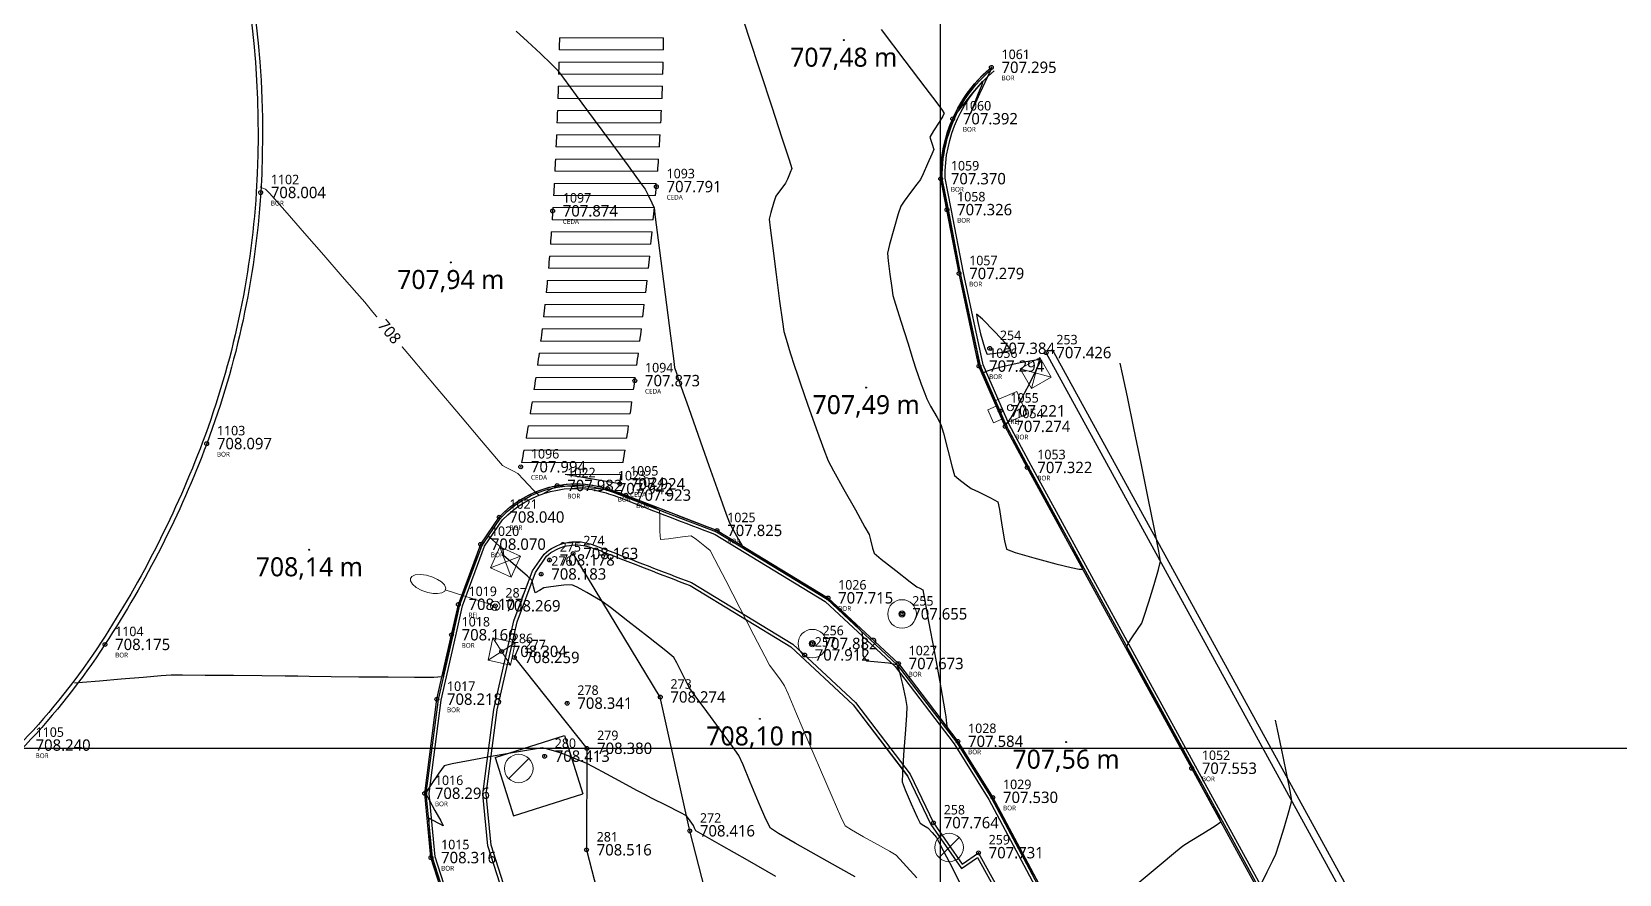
# Model space of a CAD drawing. Header units: metres. Extents: x 429510 to 429857, y 4467140 to 4467333.
# Drawn here: x 429541.3 to 429591.4, y 4467266 to 4467292.6 of the extents above; entities that cross this region are included whole.
import ezdxf

# ---------------------------------------------------------------- set-up
doc = ezdxf.new("R2010")
doc.units = ezdxf.units.M
doc.header["$LTSCALE"] = 4
doc.header["$PDMODE"] = 32
doc.header["$PDSIZE"] = 0.12
for name, color, linetype, lineweight in [('38PASO-CEBRA', 254, 'Continuous', 0), ('TB-39REGISTRO-AGUA-P', 131, 'Continuous', 0), ('TB-44BACULO-SENCILLO-P', 254, 'Continuous', 0), ('TB-47REGISTRO-ELECTRICO-P', 213, 'Continuous', 0), ('TB-49REGISTRO-ALCAN-SUM-P', 5, 'Continuous', 0), ('TB-60REGISTRO-RSU', 5, 'Continuous', 0), ('TRIAL-ACERA', 125, 'Continuous', 9)]:
    doc.layers.add(name, color=color, linetype=linetype, lineweight=lineweight)
for name, color, linetype in [('C-ETIQ', 7, 'Continuous'), ('C-MARC', 7, 'Continuous'), ('C-PUNTOS', 7, 'Continuous'), ('C-SUPE-ETIQ_Curvas', 42, 'Continuous'), ('C-SUPE-ETIQ_Puntos', 92, 'Continuous'), ('C-TOPO-FEAT', 94, 'Continuous'), ('Cuadricula Coordenadas', 5, 'Continuous')]:
    doc.layers.add(name, color=color, linetype=linetype)
for name, color, linetype, lineweight, true_color in [('C-SUPE_CurvasMaestras', 7, 'Continuous', 18, 0x574100), ('TRIAL-BORDILLO', 7, 'Continuous', 9, 0xc70063), ('TRIAL-MURO BLOQUE LADRILLO', 7, 'Continuous', 13, 0xff3d3d), ('TRIAL-PINTURA HORIZONTAL', 7, 'Continuous', 9, 0xe0e0e0)]:
    doc.layers.add(name, color=color, linetype=linetype, lineweight=lineweight, true_color=true_color)
doc.layers.add('C-SUPE_CurvasNivel', color=7, linetype='Continuous', true_color=0xb38600)
doc.styles.get("Standard").update_dxf_attribs({"font": 'segoeuil.ttf'})
doc.styles.add('Trial_standard', font='segoeuisl.ttf')

# ---------------------------------------------------------------- blocks, each defined once
blk = doc.blocks.new('AGU10')
at = {"flags": 128}
blk.add_lwpolyline([(-0.525, -0.525), (0.525, 0.525)], dxfattribs=at)
blk.add_circle((0, 0), 0.75)
blk = doc.blocks.new('*U42')
for p, q in [((-0.819, 0.223), (0.819, -0.223)), ((0.223, 0.819), (-0.223, -0.819))]:
    blk.add_line(p, q)
at = {"flags": 128}
blk.add_lwpolyline([(-0.819, 0.223), (0.223, 0.819), (0.819, -0.223), (-0.223, -0.819), (-0.819, 0.223)], dxfattribs=at)
blk = doc.blocks.new('SAN10')
for radius in [0.75, 0.162]:
    blk.add_circle((0, 0), radius)
blk = doc.blocks.new('SAN30')
at = {"flags": 128}
blk.add_lwpolyline([(-0.65, 0.65), (0.65, 0.65), (0.65, -0.65), (-0.65, -0.65)], close=True, dxfattribs=at)
blk.add_lwpolyline([(-0.375, -0.65), (-0.375, -1.125), (0.375, -1.125), (0.375, -0.65)], dxfattribs=at)
blk.add_circle((0, 0), 0.162)
blk = doc.blocks.new('*U43')
for p, q in [((-0.793, -0.301), (0.793, 0.301)), ((0.301, -0.793), (-0.301, 0.793))]:
    blk.add_line(p, q)
at = {"flags": 128}
blk.add_lwpolyline([(0.301, -0.793), (-0.793, -0.301), (-0.301, 0.793), (0.793, 0.301), (0.301, -0.793)], dxfattribs=at)
blk = doc.blocks.new('*U44')
at = {"flags": 128}
for points in [[(-4.455, 1.448), (-4.453, 1.317), (-4.357, 1.151), (-4.152, 0.974), (-3.867, 0.816), (-3.553, 0.708), (-3.269, 0.654), (-3.03, 0.646), (-2.807, 0.686), (-2.652, 0.782), (-2.604, 0.931), (-2.673, 1.1), (-2.831, 1.263), (-3.029, 1.396), (-3.29, 1.519), (-3.608, 1.615), (-3.932, 1.655), (-4.202, 1.631), (-4.377, 1.553), (-4.455, 1.448)], [(-0.238, 0.077), (-2.63, 0.851)]]:
    blk.add_lwpolyline(points, dxfattribs=at)
blk.add_circle((0, 0), 0.25)
blk = doc.blocks.new('*U45')
for p, q in [((-0.714, -0.459), (0.714, 0.459)), ((0.459, -0.714), (-0.459, 0.714))]:
    blk.add_line(p, q)
at = {"flags": 128}
blk.add_lwpolyline([(0.459, -0.714), (-0.714, -0.459), (-0.459, 0.714), (0.714, 0.459), (0.459, -0.714)], dxfattribs=at)
blk = doc.blocks.new('*U49')
at = {"color": 0, "linetype": 'ByBlock', "lineweight": -2, "transparency": 16777216}
blk.add_point((0, 0), dxfattribs=at)

msp = doc.modelspace()

# ---------------------------------------------------------------- linework, layer by layer
at = {"layer": '38PASO-CEBRA', "color": 254, "linetype": 'Continuous', "lineweight": 0}
for p, q in [((429557.969, 4467292.039), (429561.258, 4467292.039)), ((429557.977, 4467292.422), (429561.263, 4467292.422)), ((429557.96, 4467291.656), (429561.25, 4467291.656)), ((429557.95, 4467291.273), (429561.24, 4467291.273)), ((429557.927, 4467290.507), (429561.213, 4467290.507)), ((429557.939, 4467290.89), (429561.228, 4467290.89)), ((429557.914, 4467290.124), (429561.196, 4467290.124)), ((429557.9, 4467289.742), (429561.177, 4467289.742)), ((429557.885, 4467289.359), (429561.155, 4467289.359)), ((429557.885, 4467289.359), (429561.032, 4467289.359)), ((429557.851, 4467288.593), (429561.105, 4467288.593)), ((429557.851, 4467288.593), (429561.032, 4467288.593)), ((429557.868, 4467288.976), (429561.131, 4467288.976)), ((429557.868, 4467288.976), (429561.032, 4467288.976)), ((429557.832, 4467288.21), (429561.076, 4467288.21)), ((429557.832, 4467288.21), (429561.032, 4467288.21)), ((429557.813, 4467287.827), (429561.032, 4467287.827)), ((429557.77, 4467287.062), (429560.976, 4467287.062)), ((429557.792, 4467287.444), (429561.011, 4467287.444)), ((429557.747, 4467286.679), (429560.939, 4467286.679)), ((429557.721, 4467286.296), (429560.902, 4467286.296)), ((429557.663, 4467285.53), (429560.824, 4467285.53)), ((429557.694, 4467285.913), (429560.863, 4467285.913)), ((429557.631, 4467285.147), (429560.783, 4467285.147)), ((429557.596, 4467284.764), (429560.741, 4467284.764)), ((429557.519, 4467283.999), (429560.655, 4467283.999)), ((429557.558, 4467284.382), (429560.698, 4467284.382)), ((429557.477, 4467283.616), (429560.61, 4467283.616)), ((429557.432, 4467283.233), (429560.564, 4467283.233)), ((429557.385, 4467282.85), (429560.517, 4467282.85)), ((429557.285, 4467282.084), (429560.42, 4467282.084)), ((429557.336, 4467282.467), (429560.469, 4467282.467)), ((429557.231, 4467281.702), (429560.37, 4467281.702)), ((429557.174, 4467281.319), (429559.881, 4467281.319)), ((429557.204, 4467281.319), (429560.319, 4467281.319)), ((429557.054, 4467280.553), (429559.881, 4467280.553)), ((429557.115, 4467280.936), (429559.881, 4467280.936)), ((429557.204, 4467280.936), (429560.266, 4467280.936)), ((429557.204, 4467280.553), (429560.213, 4467280.553)), ((429556.99, 4467280.17), (429560.159, 4467280.17)), ((429556.924, 4467279.787), (429560.103, 4467279.787)), ((429556.785, 4467279.021), (429559.989, 4467279.021)), ((429556.856, 4467279.404), (429560.047, 4467279.404)), ((429558.161, 4467278.639), (429559.93, 4467278.639))]:
    msp.add_line(p, q, dxfattribs=at)
at = {"layer": 'C-MARC', "color": 7, "linetype": 'Continuous', "lineweight": -3}
for centre in [(429566.943, 4467292.349, 707.485), (429554.551, 4467285.333, 707.943), (429567.65, 4467281.383, 707.494), (429550.091, 4467276.265, 708.136), (429564.299, 4467270.927, 708.101), (429573.954, 4467270.193, 707.559)]:
    msp.add_circle(centre, 0.015, dxfattribs=at)
at = {"layer": 'C-SUPE_CurvasMaestras', "color": 48, "linetype": 'Continuous', "lineweight": 18, "true_color": 0x574100, "elevation": 708, "flags": 128}
msp.add_lwpolyline([(429548.537, 4467287.718), (429548.543, 4467287.716), (429548.575, 4467287.701), (429548.648, 4467287.668), (429548.711, 4467287.639), (429548.776, 4467287.579), (429548.84, 4467287.518), (429548.994, 4467287.342), (429549.391, 4467286.887), (429549.939, 4467286.257), (429550.549, 4467285.557), (429551.129, 4467284.89), (429551.589, 4467284.361), (429551.837, 4467284.074), (429552.098, 4467283.766), (429552.622, 4467283.144), (429553.318, 4467282.317), (429554.094, 4467281.394), (429554.86, 4467280.485), (429555.524, 4467279.698), (429555.995, 4467279.141), (429556.181, 4467278.924), (429556.316, 4467278.852), (429556.534, 4467278.745), (429556.669, 4467278.674), (429556.85, 4467278.483), (429557.153, 4467278.157), (429557.338, 4467277.98), (429557.493, 4467278.053), (429557.745, 4467278.198), (429557.906, 4467278.283), (429558.093, 4467278.276), (429558.453, 4467278.25), (429558.811, 4467278.22), (429558.987, 4467278.205), (429559.196, 4467278.181), (429559.382, 4467278.159), (429559.436, 4467278.164), (429559.491, 4467278.169), (429559.621, 4467278.122), (429559.765, 4467278.069), (429559.913, 4467278.015), (429560.064, 4467277.959), (429560.265, 4467277.879), (429560.618, 4467277.738), (429560.822, 4467277.656), (429560.984, 4467277.592), (429561.136, 4467277.52), (429561.139, 4467277.276), (429561.139, 4467276.838), (429561.161, 4467276.584), (429561.418, 4467276.603), (429561.86, 4467276.673), (429562.128, 4467276.705), (429562.301, 4467276.587), (429562.566, 4467276.376), (429562.727, 4467276.236), (429562.878, 4467275.954), (429563.223, 4467275.289), (429563.666, 4467274.431), (429564.109, 4467273.572), (429564.454, 4467272.904), (429564.603, 4467272.618), (429564.734, 4467272.438), (429564.947, 4467272.153), (429565.077, 4467271.972), (429565.189, 4467271.714), (429565.454, 4467271.089), (429565.813, 4467270.244), (429566.206, 4467269.322), (429566.574, 4467268.469), (429566.856, 4467267.831), (429566.993, 4467267.553), (429567.188, 4467267.421), (429567.566, 4467267.205), (429568.008, 4467266.961), (429568.391, 4467266.747), (429568.596, 4467266.622), (429568.819, 4467266.385), (429569.245, 4467265.904)], dxfattribs=at)
at = {"layer": 'C-SUPE_CurvasNivel', "color": 42, "linetype": 'Continuous', "lineweight": -3, "true_color": 0xb38600, "flags": 128}
for points, elevation in [([(429563.62, 4467293.446), (429563.941, 4467292.474), (429564.308, 4467291.36), (429564.676, 4467290.244), (429564.996, 4467289.267), (429565.223, 4467288.571), (429565.308, 4467288.297), (429565.259, 4467288.168), (429565.166, 4467287.963), (429565.103, 4467287.836), (429565.019, 4467287.721), (429564.882, 4467287.54), (429564.799, 4467287.424), (429564.739, 4467287.233), (429564.646, 4467286.908), (429564.596, 4467286.7), (429564.626, 4467286.423), (429564.707, 4467285.778), (429564.813, 4467284.947), (429564.923, 4467284.111), (429565.011, 4467283.453), (429565.054, 4467283.152), (429565.125, 4467282.909), (429565.259, 4467282.482), (429565.394, 4467282.056), (429565.473, 4467281.814), (429565.58, 4467281.504), (429565.805, 4467280.859), (429566.074, 4467280.094), (429566.314, 4467279.425), (429566.449, 4467279.068), (429566.619, 4467278.749), (429566.942, 4467278.17), (429567.31, 4467277.519), (429567.614, 4467276.981), (429567.748, 4467276.74), (429567.791, 4467276.575), (429567.855, 4467276.313), (429567.904, 4467276.153), (429568.125, 4467275.97), (429568.585, 4467275.608), (429569.041, 4467275.254), (429569.252, 4467275.091), (429569.345, 4467275.046), (429569.434, 4467275), (429569.489, 4467274.713), (429569.62, 4467274), (429569.791, 4467273.073), (429569.961, 4467272.144), (429570.093, 4467271.422), (429570.147, 4467271.121), (429570.162, 4467270.991), (429570.186, 4467270.784), (429570.207, 4467270.656), (429570.294, 4467270.533), (429570.444, 4467270.337), (429570.539, 4467270.212), (429570.654, 4467270.025), (429570.883, 4467269.649), (429571.114, 4467269.27), (429571.233, 4467269.074), (429571.342, 4467268.896), (429571.515, 4467268.613), (429571.623, 4467268.434), (429571.733, 4467268.229), (429571.969, 4467267.789), (429572.249, 4467267.265), (429572.491, 4467266.813), (429572.612, 4467266.586), (429572.73, 4467266.367), (429572.936, 4467265.982)], 707.6), ([(429556.618, 4467292.63), (429556.973, 4467292.304), (429557.377, 4467291.923), (429557.726, 4467291.587), (429557.913, 4467291.399), (429558.103, 4467291.151), (429558.51, 4467290.603), (429559.044, 4467289.878), (429559.617, 4467289.097), (429560.141, 4467288.383), (429560.525, 4467287.857), (429560.681, 4467287.64), (429560.763, 4467287.477), (429560.888, 4467287.217), (429560.961, 4467287.051), (429561.002, 4467286.756), (429561.096, 4467286.034), (429561.222, 4467285.055), (429561.358, 4467283.992), (429561.483, 4467283.017), (429561.575, 4467282.3), (429561.612, 4467282.014), (429561.667, 4467281.834), (429561.724, 4467281.656), (429561.815, 4467281.398), (429562.043, 4467280.754), (429562.354, 4467279.877), (429562.693, 4467278.921), (429563.006, 4467278.039), (429563.239, 4467277.386), (429563.338, 4467277.115), (429563.446, 4467276.908), (429563.623, 4467276.584), (429563.744, 4467276.387), (429563.956, 4467276.249), (429564.448, 4467275.942), (429565.081, 4467275.552), (429565.715, 4467275.161), (429566.211, 4467274.855), (429566.429, 4467274.718), (429566.622, 4467274.54), (429566.921, 4467274.256), (429567.097, 4467274.088), (429567.219, 4467273.974), (429567.409, 4467273.792), (429567.519, 4467273.673), (429567.535, 4467273.461), (429567.545, 4467273.111), (429567.55, 4467272.922), (429567.603, 4467272.84), (429567.659, 4467272.762), (429567.901, 4467272.739), (429568.352, 4467272.694), (429568.623, 4467272.643), (429568.693, 4467272.432), (429568.795, 4467272.005), (429568.89, 4467271.564), (429568.935, 4467271.312), (429568.922, 4467271.03), (429568.881, 4467270.458), (429568.833, 4467269.789), (429568.795, 4467269.216), (429568.787, 4467268.934), (429568.882, 4467268.682), (429569.072, 4467268.243), (429569.261, 4467267.825), (429569.352, 4467267.632), (429569.473, 4467267.56), (429569.596, 4467267.49), (429569.73, 4467267.34), (429569.868, 4467267.177), (429569.986, 4467266.951), (429570.276, 4467266.389), (429570.67, 4467265.626)], 707.8), ([(429568.119, 4467292.687), (429568.871, 4467291.699), (429569.506, 4467290.861), (429569.877, 4467290.368), (429570.048, 4467290.135), (429570.103, 4467290.057), (429570.11, 4467290.044), (429570.105, 4467290.023), (429570.064, 4467289.943), (429569.952, 4467289.759), (429569.774, 4467289.484), (429569.654, 4467289.287), (429569.717, 4467289.093), (429569.781, 4467288.898), (429569.722, 4467288.748), (429569.588, 4467288.443), (429569.447, 4467288.13), (429569.362, 4467287.954), (429569.251, 4467287.801), (429569.049, 4467287.534), (429568.848, 4467287.266), (429568.74, 4467287.111), (429568.659, 4467286.861), (429568.52, 4467286.383), (429568.387, 4467285.898), (429568.324, 4467285.628), (429568.344, 4467285.386), (429568.397, 4467284.959), (429568.458, 4467284.533), (429568.497, 4467284.291), (429568.579, 4467284.013), (429568.755, 4467283.449), (429568.961, 4467282.792), (429569.137, 4467282.236), (429569.221, 4467281.973), (429569.281, 4467281.799), (429569.388, 4467281.493), (429569.496, 4467281.19), (429569.559, 4467281.022), (429569.684, 4467280.796), (429569.887, 4467280.441), (429570.009, 4467280.215), (429570.085, 4467279.939), (429570.223, 4467279.401), (429570.362, 4467278.868), (429570.437, 4467278.608), (429570.575, 4467278.488), (429570.808, 4467278.307), (429570.958, 4467278.197), (429571.189, 4467278.087), (429571.575, 4467277.905), (429571.803, 4467277.776), (429571.854, 4467277.529), (429571.928, 4467277.039), (429572.008, 4467276.545), (429572.077, 4467276.285), (429572.351, 4467276.18), (429572.938, 4467276.004), (429573.63, 4467275.818), (429574.115, 4467275.701), (429574.37, 4467275.653), (429574.462, 4467275.646), (429574.479, 4467275.652), (429574.479, 4467275.67), (429574.447, 4467275.759), (429574.328, 4467276.007), (429574.07, 4467276.499), (429573.658, 4467277.254), (429573.236, 4467278.01), (429572.902, 4467278.604), (429572.752, 4467278.871), (429572.641, 4467279.083), (429572.447, 4467279.455), (429572.262, 4467279.812), (429572.177, 4467279.975), (429572.125, 4467280.074), (429572.074, 4467280.174), (429571.971, 4467280.407), (429571.751, 4467280.91), (429571.529, 4467281.418), (429571.421, 4467281.665), (429571.371, 4467281.777), (429571.292, 4467281.955), (429571.244, 4467282.069), (429571.206, 4467282.239), (429571.146, 4467282.527), (429571.107, 4467282.71), (429571.053, 4467282.965), (429570.933, 4467283.526), (429570.792, 4467284.187), (429570.674, 4467284.743), (429570.621, 4467284.989), (429570.581, 4467285.194), (429570.54, 4467285.4), (429570.489, 4467285.66), (429570.382, 4467286.2), (429570.275, 4467286.74), (429570.224, 4467287), (429570.182, 4467287.195), (429570.139, 4467287.39), (429570.103, 4467287.556), (429570.043, 4467287.829), (429570.012, 4467287.973), (429570.027, 4467288.03), (429570.027, 4467288.092), (429570.027, 4467288.156), (429570.043, 4467288.36), (429570.074, 4467288.735), (429570.091, 4467288.938), (429570.118, 4467289.024), (429570.179, 4467289.227), (429570.298, 4467289.616), (429570.382, 4467289.864), (429570.503, 4467290.029), (429570.735, 4467290.327), (429570.966, 4467290.618), (429571.079, 4467290.759), (429571.211, 4467290.915), (429571.33, 4467291.049), (429571.305, 4467290.97), (429571.275, 4467290.886), (429571.185, 4467290.663), (429571.023, 4467290.257), (429570.94, 4467290.037), (429571.013, 4467290.185), (429571.146, 4467290.472), (429571.231, 4467290.659), (429571.327, 4467290.862), (429571.479, 4467291.183), (429571.559, 4467291.353), (429571.591, 4467291.406), (429571.623, 4467291.458)], 707.4), ([(429576.197, 4467265.716), (429576.889, 4467266.296), (429577.407, 4467266.73), (429577.636, 4467266.918), (429577.865, 4467267.062), (429578.271, 4467267.31), (429578.66, 4467267.551), (429578.838, 4467267.676), (429578.769, 4467267.832), (429578.625, 4467268.088), (429578.531, 4467268.25), (429578.433, 4467268.433), (429578.241, 4467268.793), (429578.043, 4467269.162), (429577.931, 4467269.372), (429577.8, 4467269.612), (429577.499, 4467270.165), (429577.097, 4467270.903), (429576.664, 4467271.703), (429576.269, 4467272.437), (429576.027, 4467272.894), (429575.912, 4467273.118), (429575.875, 4467273.196), (429575.871, 4467273.21), (429575.877, 4467273.23), (429575.918, 4467273.306), (429576.03, 4467273.479), (429576.209, 4467273.741), (429576.346, 4467273.949), (429576.418, 4467274.163), (429576.563, 4467274.618), (429576.73, 4467275.162), (429576.868, 4467275.642), (429576.929, 4467275.906), (429576.879, 4467276.214), (429576.743, 4467276.917), (429576.547, 4467277.887), (429576.321, 4467278.992), (429576.092, 4467280.101), (429575.888, 4467281.085), (429575.736, 4467281.812), (429575.665, 4467282.153)], 707.6), ([(429567.306, 4467265.937), (429566.757, 4467266.25), (429566.081, 4467266.627), (429565.414, 4467267.001), (429564.887, 4467267.305), (429564.635, 4467267.474), (429564.488, 4467267.755), (429564.256, 4467268.295), (429563.997, 4467268.924), (429563.772, 4467269.471), (429563.64, 4467269.768), (429563.441, 4467270.054), (429563.061, 4467270.572), (429562.625, 4467271.16), (429562.259, 4467271.652), (429562.088, 4467271.885), (429561.996, 4467272.062), (429561.839, 4467272.377), (429561.679, 4467272.69), (429561.582, 4467272.862), (429561.331, 4467273.069), (429560.784, 4467273.502), (429560.137, 4467274.008), (429559.585, 4467274.436), (429559.325, 4467274.633), (429559.152, 4467274.736), (429558.845, 4467274.912), (429558.539, 4467275.08), (429558.37, 4467275.161), (429558.114, 4467275.142), (429557.712, 4467275.09), (429557.488, 4467275.056), (429557.346, 4467274.976), (429557.211, 4467274.906), (429557.164, 4467275.093), (429557.114, 4467275.297), (429556.969, 4467275.429), (429556.667, 4467275.693), (429556.366, 4467275.952), (429556.229, 4467276.073), (429556.217, 4467276.169), (429556.205, 4467276.264), (429556.083, 4467276.38), (429555.86, 4467276.587), (429555.732, 4467276.696), (429555.647, 4467276.58), (429555.571, 4467276.465), (429555.537, 4467276.415), (429555.503, 4467276.326), (429555.467, 4467276.231), (429555.367, 4467275.968), (429555.149, 4467275.394), (429554.929, 4467274.814), (429554.823, 4467274.529), (429554.782, 4467274.371), (429554.721, 4467274.124), (429554.685, 4467273.975), (429554.634, 4467273.774), (429554.585, 4467273.575), (429554.542, 4467273.396), (429554.5, 4467273.216), (429554.449, 4467272.961), (429554.353, 4467272.511), (429554.271, 4467272.248), (429554.021, 4467272.236), (429553.409, 4467272.233), (429552.573, 4467272.237), (429551.65, 4467272.246), (429550.777, 4467272.255), (429550.091, 4467272.264), (429549.731, 4467272.268), (429549.33, 4467272.272), (429548.596, 4467272.28), (429547.699, 4467272.29), (429546.809, 4467272.298), (429546.096, 4467272.303), (429545.73, 4467272.302), (429545.42, 4467272.281), (429544.85, 4467272.235), (429544.155, 4467272.177), (429543.472, 4467272.119), (429542.936, 4467272.072), (429542.682, 4467272.051)], 708.2), ([(429580.132, 4467265.747), (429580.297, 4467266.102), (429580.471, 4467266.457), (429580.567, 4467266.66), (429580.661, 4467266.945), (429580.83, 4467267.485), (429580.993, 4467268.033), (429581.069, 4467268.346), (429581.02, 4467268.658), (429580.898, 4467269.273), (429580.748, 4467269.987), (429580.618, 4467270.593), (429580.555, 4467270.886)], 707.8), ([(429564.798, 4467265.954), (429563.904, 4467266.467), (429563.094, 4467266.929), (429562.505, 4467267.265), (429562.277, 4467267.395), (429562.239, 4467267.48), (429562.203, 4467267.565), (429562.101, 4467267.71), (429561.983, 4467267.865), (429561.781, 4467267.972), (429561.35, 4467268.19), (429560.902, 4467268.417), (429560.647, 4467268.546), (429560.421, 4467268.668), (429559.982, 4467268.907), (429559.475, 4467269.182), (429559.047, 4467269.414), (429558.844, 4467269.522), (429558.615, 4467269.616), (429558.254, 4467269.759), (429558.036, 4467269.843), (429557.868, 4467269.893), (429557.599, 4467269.968), (429557.43, 4467270.008), (429557.187, 4467269.97), (429556.621, 4467269.873), (429555.893, 4467269.744), (429555.163, 4467269.612), (429554.593, 4467269.503), (429554.345, 4467269.446), (429554.17, 4467269.212), (429553.916, 4467268.825), (429553.786, 4467268.621), (429553.767, 4467268.573), (429553.786, 4467268.516), (429553.87, 4467268.367), (429554.053, 4467268.038), (429554.234, 4467267.708), (429554.31, 4467267.552), (429554.191, 4467267.611), (429553.979, 4467267.733), (429553.856, 4467267.792), (429553.855, 4467267.66), (429553.875, 4467267.417), (429553.889, 4467267.262), (429553.905, 4467267.07), (429553.934, 4467266.752), (429553.956, 4467266.551), (429554.022, 4467266.332), (429554.169, 4467265.859)], 708.4)]:
    msp.add_lwpolyline(points, dxfattribs=dict(at, elevation=elevation))
at = {"layer": 'C-SUPE_CurvasNivel', "color": 42, "linetype": 'Continuous', "lineweight": -3, "true_color": 0xb38600, "elevation": 707.4, "flags": 128}
for points in [[(429571.455, 4467282.443), (429571.472, 4467282.44), (429571.55, 4467282.442), (429571.741, 4467282.466), (429572.031, 4467282.514), (429572.226, 4467282.567), (429572.064, 4467282.76), (429571.694, 4467283.154), (429571.316, 4467283.538), (429571.127, 4467283.702), (429571.157, 4467283.501), (429571.261, 4467283.076), (429571.38, 4467282.649), (429571.455, 4467282.443)], [(429573.143, 4467282.25), (429573.13, 4467282.255), (429573.061, 4467282.253), (429572.871, 4467282.227), (429572.507, 4467282.158), (429571.991, 4467282.043), (429571.628, 4467281.948), (429571.437, 4467281.888), (429571.368, 4467281.856), (429571.355, 4467281.844), (429571.354, 4467281.82), (429571.379, 4467281.716), (429571.474, 4467281.452), (429571.665, 4467280.994), (429571.915, 4467280.454), (429572.064, 4467280.21), (429572.208, 4467280.415), (429572.488, 4467280.909), (429572.804, 4467281.505), (429573.015, 4467281.929), (429573.116, 4467282.152), (429573.144, 4467282.234), (429573.143, 4467282.25)]]:
    msp.add_lwpolyline(points, close=True, dxfattribs=at)
at = {"layer": 'C-TOPO-FEAT', "color": 94, "linetype": 'Continuous', "lineweight": -3}
for points in [[(429583.291, 4467259.525, 707.827), (429577.916, 4467269.364, 707.553), (429572.727, 4467278.858, 707.322), (429572.033, 4467280.154, 707.274), (429571.208, 4467282.057, 707.294), (429570.579, 4467284.98, 707.279), (429570.198, 4467286.995, 707.326), (429570.001, 4467287.972, 707.37), (429570.001, 4467288.134, 707.373), (429570.006, 4467288.296, 707.375), (429570.017, 4467288.458, 707.378), (429570.034, 4467288.619, 707.381), (429570.057, 4467288.78, 707.384), (429570.086, 4467288.939, 707.386), (429570.086, 4467288.939, 707.386), (429570.121, 4467289.098, 707.387), (429570.161, 4467289.255, 707.388), (429570.207, 4467289.41, 707.389), (429570.259, 4467289.564, 707.39), (429570.316, 4467289.715, 707.391), (429570.379, 4467289.865, 707.392), (429570.379, 4467289.865, 707.392), (429570.458, 4467290.034, 707.383), (429570.543, 4467290.199, 707.374), (429570.636, 4467290.361, 707.366), (429570.735, 4467290.518, 707.357), (429570.84, 4467290.671, 707.348), (429570.952, 4467290.82, 707.339), (429571.07, 4467290.964, 707.33), (429571.194, 4467291.103, 707.321), (429571.324, 4467291.237, 707.313), (429571.459, 4467291.365, 707.304), (429571.599, 4467291.487, 707.295)], [(429583.335, 4467259.549, 707.967), (429577.96, 4467269.388, 707.693), (429572.771, 4467278.882, 707.462), (429572.078, 4467280.176, 707.414), (429571.256, 4467282.072, 707.434), (429570.628, 4467284.99, 707.419), (429570.247, 4467287.005, 707.466), (429570.051, 4467287.977, 707.51), (429570.051, 4467288.137, 707.513), (429570.056, 4467288.297, 707.515), (429570.067, 4467288.456, 707.518), (429570.084, 4467288.614, 707.521), (429570.107, 4467288.772, 707.524), (429570.135, 4467288.929, 707.526), (429570.135, 4467288.929, 707.526), (429570.17, 4467289.086, 707.527), (429570.21, 4467289.241, 707.528), (429570.255, 4467289.395, 707.529), (429570.306, 4467289.547, 707.53), (429570.363, 4467289.697, 707.531), (429570.425, 4467289.845, 707.532), (429570.425, 4467289.845, 707.532), (429570.502, 4467290.012, 707.523), (429570.587, 4467290.175, 707.514), (429570.679, 4467290.335, 707.506), (429570.777, 4467290.491, 707.497), (429570.881, 4467290.642, 707.488), (429570.992, 4467290.789, 707.479), (429571.108, 4467290.932, 707.47), (429571.231, 4467291.069, 707.461), (429571.359, 4467291.201, 707.453), (429571.492, 4467291.328, 707.444), (429571.631, 4467291.449, 707.435)], [(429554.856, 4467263.645, 708.373), (429553.926, 4467266.545, 708.316), (429553.73, 4467268.574, 708.296), (429554.111, 4467271.544, 708.218), (429554.573, 4467273.578, 708.166), (429554.791, 4467274.538, 708.107), (429555.495, 4467276.436, 708.07), (429556.078, 4467277.293, 708.04), (429556.184, 4467277.401, 708.036), (429556.294, 4467277.504, 708.032), (429556.41, 4467277.602, 708.028), (429556.529, 4467277.694, 708.023), (429556.653, 4467277.781, 708.019), (429556.78, 4467277.863, 708.015), (429556.911, 4467277.938, 708.011), (429557.046, 4467278.007, 708.007), (429557.183, 4467278.07, 708.003), (429557.323, 4467278.127, 707.999), (429557.466, 4467278.178, 707.994), (429557.61, 4467278.221, 707.99), (429557.757, 4467278.259, 707.986), (429557.905, 4467278.289, 707.982), (429557.905, 4467278.289, 707.982), (429558.05, 4467278.312, 707.978), (429558.195, 4467278.329, 707.975), (429558.341, 4467278.339, 707.971), (429558.488, 4467278.343, 707.967), (429558.634, 4467278.34, 707.964), (429558.78, 4467278.331, 707.96), (429558.926, 4467278.315, 707.957), (429559.07, 4467278.293, 707.953), (429559.214, 4467278.265, 707.949), (429559.356, 4467278.23, 707.946), (429559.497, 4467278.189, 707.942), (429559.691, 4467278.125, 707.936), (429559.883, 4467278.057, 707.929), (429560.074, 4467277.985, 707.923), (429561.51, 4467277.425, 707.874), (429562.949, 4467276.871, 707.825), (429566.447, 4467274.742, 707.715), (429568.669, 4467272.669, 707.673), (429570.544, 4467270.215, 707.584), (429571.645, 4467268.446, 707.53), (429573.262, 4467265.407, 707.555)], [(429554.903, 4467263.661, 708.513), (429553.975, 4467266.555, 708.456), (429553.78, 4467268.573, 708.436), (429554.16, 4467271.535, 708.358), (429554.622, 4467273.567, 708.306), (429554.839, 4467274.524, 708.247), (429555.54, 4467276.413, 708.21), (429556.117, 4467277.262, 708.18), (429556.221, 4467277.368, 708.176), (429556.33, 4467277.469, 708.172), (429556.444, 4467277.565, 708.168), (429556.561, 4467277.656, 708.163), (429556.683, 4467277.741, 708.159), (429556.808, 4467277.821, 708.155), (429556.937, 4467277.895, 708.151), (429557.069, 4467277.963, 708.147), (429557.204, 4467278.025, 708.143), (429557.342, 4467278.081, 708.139), (429557.482, 4467278.13, 708.134), (429557.624, 4467278.173, 708.13), (429557.768, 4467278.21, 708.126), (429557.914, 4467278.24, 708.122), (429557.914, 4467278.24, 708.122), (429558.071, 4467278.264, 708.118), (429558.228, 4467278.281, 708.114), (429558.387, 4467278.291, 708.11), (429558.545, 4467278.292, 708.106), (429558.704, 4467278.286, 708.102), (429558.862, 4467278.272, 708.098), (429559.019, 4467278.251, 708.094), (429559.175, 4467278.222, 708.09), (429559.33, 4467278.185, 708.086), (429559.482, 4467278.141, 708.082), (429559.482, 4467278.141, 708.082), (429559.675, 4467278.078, 708.076), (429559.866, 4467278.01, 708.069), (429560.056, 4467277.938, 708.063), (429561.49, 4467277.379, 708.014), (429562.927, 4467276.826, 707.965), (429566.417, 4467274.702, 707.855), (429568.632, 4467272.635, 707.813), (429570.503, 4467270.187, 707.724), (429571.602, 4467268.421, 707.67), (429573.218, 4467265.383, 707.695)]]:
    msp.add_polyline3d(points, dxfattribs=at)
at = {"layer": 'Cuadricula Coordenadas', "color": 8, "lineweight": -3}
for p, q in [((429570, 4467149.365), (429570, 4467326.644)), ((429519.62, 4467270), (429711.859, 4467270))]:
    msp.add_line(p, q, dxfattribs=at)
at = {"layer": 'TB-39REGISTRO-AGUA-P', "lineweight": -3}
for p, q in [((429558.14, 4467270.399), (429558.719, 4467268.555)), ((429555.947, 4467269.711), (429556.525, 4467267.867))]:
    msp.add_line(p, q, dxfattribs=at)
for points in [[(429555.947, 4467269.711), (429558.14, 4467270.399)], [(429556.525, 4467267.867), (429558.719, 4467268.555)]]:
    msp.add_lwpolyline(points, dxfattribs=at)
at = {"layer": 'TRIAL-ACERA', "lineweight": -3}
for points in [[(429564.012, 4467254.523), (429560.636, 4467257.883, -0.007068), (429558.552, 4467260.308, -0.096735), (429557.359, 4467262.476), (429556.88, 4467263.429), (429556.583, 4467264.239), (429555.725, 4467266.916), (429555.567, 4467268.545), (429555.911, 4467271.225), (429556.354, 4467273.174), (429556.545, 4467274.016), (429557.13, 4467275.593), (429557.492, 4467276.125, -0.26792), (429558.948, 4467276.448, -0.017146), (429559.407, 4467276.285, 0.002111), (429562.141, 4467275.225), (429565.338, 4467273.279), (429567.311, 4467271.438), (429569.04, 4467269.176), (429569.776, 4467267.646), (429570.682, 4467266.344), (429571.193, 4467266.699)], [(429564.083, 4467254.594), (429560.709, 4467257.952, -0.007061), (429558.629, 4467260.372, -0.097043), (429557.452, 4467262.514), (429556.972, 4467263.469), (429556.678, 4467264.271), (429555.823, 4467266.936), (429555.668, 4467268.544), (429556.01, 4467271.207), (429556.451, 4467273.151), (429556.641, 4467273.987), (429557.219, 4467275.546), (429557.568, 4467276.059, -0.265716), (429558.918, 4467276.352, -0.017146), (429559.37, 4467276.192, 0.002104), (429562.097, 4467275.135), (429565.277, 4467273.199), (429567.237, 4467271.371), (429568.958, 4467269.119)], [(429556.678, 4467264.271), (429555.823, 4467266.936), (429555.668, 4467268.544), (429556.01, 4467271.207), (429556.451, 4467273.151), (429556.641, 4467273.987), (429557.219, 4467275.546), (429557.568, 4467276.059, -0.265716), (429558.918, 4467276.352, -0.017146), (429559.37, 4467276.192, 0.002104), (429562.097, 4467275.135), (429565.277, 4467273.199), (429567.237, 4467271.371), (429568.954, 4467269.123), (429569.689, 4467267.595), (429570.657, 4467266.204), (429571.159, 4467266.554), (429584.026, 4467243.295)]]:
    msp.add_lwpolyline(points, format="xyb", dxfattribs=at)
for points in [[(429564.083, 4467254.594), (429563.785, 4467260.802), (429562.088, 4467267.389), (429561.158, 4467271.614), (429558.409, 4467276.143)], [(429556.557, 4467272.862), (429558.846, 4467269.993), (429558.833, 4467266.79), (429559.57, 4467263.937), (429560.327, 4467260.62), (429561.507, 4467257.992)], [(429592.832, 4467225.567), (429593.266, 4467226.345), (429593.434, 4467226.86), (429593.235, 4467227.554), (429593.064, 4467228.577), (429592.369, 4467230.022), (429591.734, 4467231.412), (429591.045, 4467232.682), (429589.73, 4467235.597), (429588.151, 4467237.156), (429586.66, 4467238.96), (429586.193, 4467239.815), (429584.113, 4467243.345), (429571.193, 4467266.699)]]:
    msp.add_lwpolyline(points, dxfattribs=at)
at = {"layer": 'TRIAL-BORDILLO', "lineweight": -3}
for points in [[(429543.748, 4467305.36, -0.161352), (429548.417, 4467287.545, -0.074054), (429546.725, 4467279.66, -0.054763), (429543.53, 4467273.35, -0.04513), (429541.036, 4467270.191, -0.043429), (429536.513, 4467266.179, -0.043429)], [(429543.865, 4467305.436, -0.161352), (429548.557, 4467287.536, -0.074054), (429546.856, 4467279.611, -0.054763), (429543.647, 4467273.273, -0.04513), (429541.138, 4467270.095, -0.043429), (429536.596, 4467266.067, 2.039021)], [(429612.13, 4467245.793), (429608.179, 4467243.45, -0.051311), (429603.643, 4467241.266), (429601.631, 4467240.52), (429600.672, 4467240.218), (429599.634, 4467240.051), (429598.647, 4467240.036, -0.109952), (429594.736, 4467241.202, -0.135177), (429592.025, 4467243.76, -0.104977), (429591.677, 4467244.309), (429587.737, 4467251.485), (429583.291, 4467259.525), (429577.916, 4467269.364), (429572.727, 4467278.858), (429572.033, 4467280.154), (429571.208, 4467282.057), (429570.579, 4467284.98), (429570.198, 4467286.995), (429570.001, 4467287.972, -0.227713), (429571.599, 4467291.487)], [(429598.657, 4467240.176, -0.109992), (429594.803, 4467241.325, -0.135838), (429592.136, 4467243.847, -0.109554), (429591.805, 4467244.367), (429587.86, 4467251.553), (429583.414, 4467259.592), (429578.039, 4467269.431), (429572.85, 4467278.925), (429572.159, 4467280.215), (429571.342, 4467282.1), (429570.716, 4467285.008), (429570.335, 4467287.022), (429570.141, 4467287.987, -0.226959), (429571.689, 4467291.38, -0.226959)], [(429554.856, 4467263.645), (429553.926, 4467266.545), (429553.73, 4467268.574), (429554.111, 4467271.544), (429554.573, 4467273.578), (429554.791, 4467274.538), (429555.495, 4467276.436), (429556.078, 4467277.293, -0.288555), (429559.497, 4467278.189, -0.017146), (429560.074, 4467277.985, 0.00223), (429562.949, 4467276.871), (429566.447, 4467274.742), (429568.669, 4467272.669), (429570.544, 4467270.215), (429571.645, 4467268.446), (429573.262, 4467265.407)], [(429554.988, 4467263.691), (429554.064, 4467266.573), (429553.871, 4467268.572), (429554.249, 4467271.52), (429554.71, 4467273.547), (429554.925, 4467274.498), (429555.62, 4467276.371), (429556.188, 4467277.205, -0.287637), (429559.455, 4467278.055, -0.017146), (429560.023, 4467277.855, 0.002221), (429562.887, 4467276.745), (429566.362, 4467274.63), (429568.565, 4467272.575), (429570.429, 4467270.135), (429571.524, 4467268.376), (429573.139, 4467265.341)]]:
    msp.add_lwpolyline(points, format="xyb", dxfattribs=at)
at = {"layer": 'TRIAL-MURO BLOQUE LADRILLO', "lineweight": -3}
for points in [[(429584.098, 4467263.274), (429573.52, 4467282.589)], [(429583.905, 4467263.168), (429573.327, 4467282.483)]]:
    msp.add_lwpolyline(points, dxfattribs=at)
at = {"layer": 'TRIAL-PINTURA HORIZONTAL', "lineweight": -3}
for points in [[(429557.977, 4467292.422, -0.000705), (429557.969, 4467292.039, -0.000705)], [(429561.258, 4467292.039, 0.001519), (429561.263, 4467292.422)], [(429557.96, 4467291.656, -0.000706), (429557.95, 4467291.273, -0.000706)], [(429561.24, 4467291.273, 0.001519), (429561.25, 4467291.656)], [(429557.939, 4467290.89, -0.000706), (429557.927, 4467290.507, -0.000706)], [(429561.213, 4467290.507, 0.00152), (429561.228, 4467290.89)], [(429557.914, 4467290.124, -0.000706), (429557.9, 4467289.742, -0.000706)], [(429561.177, 4467289.742, 0.00152), (429561.196, 4467290.124)], [(429557.885, 4467289.359, -0.000706), (429557.868, 4467288.976, -0.000706)], [(429561.131, 4467288.976, 0.001521), (429561.155, 4467289.359)], [(429557.851, 4467288.593, -0.000706), (429557.832, 4467288.21, -0.000706)], [(429561.076, 4467288.21, 0.001523), (429561.105, 4467288.593)], [(429557.813, 4467287.827, -0.000706), (429557.792, 4467287.444, -0.000706)], [(429561.011, 4467287.444, 0.02517), (429561.032, 4467287.827)], [(429557.77, 4467287.062, -0.000193), (429557.764, 4467286.957, -0.001111), (429557.747, 4467286.679, -0.001111)], [(429560.939, 4467286.679, 0.000678), (429560.976, 4467287.062)], [(429557.721, 4467286.296, -0.001529), (429557.694, 4467285.913, -0.001529)], [(429560.863, 4467285.913, 0.000679), (429560.902, 4467286.296)], [(429557.663, 4467285.53, -0.001531), (429557.631, 4467285.147, -0.001531)], [(429560.783, 4467285.147, 0.000679), (429560.824, 4467285.53)], [(429557.596, 4467284.764, -0.001532), (429557.558, 4467284.382, -0.001532)], [(429560.698, 4467284.382, 0.000679), (429560.741, 4467284.764)], [(429557.519, 4467283.999, -0.001534), (429557.477, 4467283.616, -0.001534)], [(429560.61, 4467283.616, 0.00068), (429560.655, 4467283.999)], [(429557.432, 4467283.233, -0.001536), (429557.385, 4467282.85, -0.001536)], [(429560.517, 4467282.85, 0.00068), (429560.564, 4467283.233)], [(429557.336, 4467282.467, -0.001539), (429557.285, 4467282.084, -0.001539)], [(429560.42, 4467282.084, 0.000681), (429560.469, 4467282.467)], [(429557.231, 4467281.702, -0.001542), (429557.174, 4467281.319, -0.001542)], [(429560.319, 4467281.319, 0.000681), (429560.37, 4467281.702)], [(429557.115, 4467280.936, -0.001544), (429557.054, 4467280.553, -0.001544)], [(429560.213, 4467280.553, 0.000682), (429560.266, 4467280.936)], [(429556.99, 4467280.17, -0.001548), (429556.924, 4467279.787, -0.001548)], [(429560.103, 4467279.787, 0.000682), (429560.159, 4467280.17)], [(429556.856, 4467279.404, -0.001551), (429556.785, 4467279.021, -0.001551)], [(429559.989, 4467279.021, 0.000683), (429560.047, 4467279.404)], [(429559.884, 4467278.341, 0.000531), (429559.93, 4467278.639, 0.000531)]]:
    msp.add_lwpolyline(points, format="xyb", dxfattribs=at)
msp.add_lwpolyline([(429559.884, 4467278.341), (429558.161, 4467278.639)], dxfattribs=at)

# ---------------------------------------------------------------- block references
at = {"layer": 'C-PUNTOS'}
for p in [(429571.599, 4467291.487, 707.295), (429570.379, 4467289.865, 707.392), (429570.001, 4467287.972, 707.37), (429548.557, 4467287.536, 708.004), (429561.036, 4467287.723, 707.791), (429557.764, 4467286.957, 707.874), (429570.198, 4467286.995, 707.326), (429570.579, 4467284.98, 707.279), (429571.548, 4467282.618, 707.384), (429573.327, 4467282.483, 707.426), (429571.208, 4467282.057, 707.294), (429560.356, 4467281.598, 707.873), (429571.878, 4467280.643, 707.221), (429572.033, 4467280.154, 707.274), (429546.856, 4467279.611, 708.097), (429556.758, 4467278.881, 707.994), (429572.727, 4467278.858, 707.322), (429557.905, 4467278.289, 707.982), (429559.497, 4467278.189, 707.942), (429559.884, 4467278.341, 707.924), (429560.074, 4467277.985, 707.923), (429556.078, 4467277.293, 708.04), (429555.495, 4467276.436, 708.07), (429562.949, 4467276.871, 707.825), (429557.667, 4467275.938, 708.178), (429558.409, 4467276.143, 708.163), (429557.4, 4467275.495, 708.183), (429554.791, 4467274.538, 708.107), (429555.955, 4467274.491, 708.269), (429566.447, 4467274.742, 707.715), (429568.783, 4467274.237, 707.655), (429554.573, 4467273.578, 708.166), (429543.647, 4467273.273, 708.175), (429556.155, 4467273.053, 708.304), (429565.709, 4467272.941, 707.912), (429565.954, 4467273.301, 707.882), (429556.557, 4467272.862, 708.259), (429568.669, 4467272.669, 707.673), (429554.111, 4467271.544, 708.218), (429561.158, 4467271.614, 708.274), (429558.222, 4467271.418, 708.341), (429558.846, 4467269.993, 708.38), (429570.544, 4467270.215, 707.584), (429557.51, 4467269.745, 708.413), (429577.916, 4467269.364, 707.553), (429553.73, 4467268.574, 708.296), (429571.645, 4467268.446, 707.53), (429569.776, 4467267.646, 707.764), (429562.088, 4467267.389, 708.416), (429553.926, 4467266.545, 708.316), (429558.833, 4467266.79, 708.516), (429571.193, 4467266.699, 707.731)]:
    msp.add_blockref('*U49', p, dxfattribs=at)
at = {"layer": 'TB-39REGISTRO-AGUA-P', "lineweight": -3, "xscale": 0.6, "yscale": 0.6, "zscale": 0.6}
for p in [(429556.695, 4467269.359), (429570.266, 4467266.865)]:
    msp.add_blockref('AGU10', p, dxfattribs=at)
at = {"layer": 'TB-44BACULO-SENCILLO-P', "lineweight": -3, "xscale": 0.6, "yscale": 0.6, "zscale": 0.6}
msp.add_blockref('*U44', (429555.955, 4467274.491), dxfattribs=at)
at = {"layer": 'TB-47REGISTRO-ELECTRICO-P', "lineweight": -3, "xscale": 0.6, "yscale": 0.6, "zscale": 0.6}
for name, p in [('*U42', (429572.997, 4467281.839)), ('*U43', (429556.276, 4467275.878)), ('*U45', (429556.155, 4467273.053))]:
    msp.add_blockref(name, p, dxfattribs=at)
at = {"layer": 'TB-49REGISTRO-ALCAN-SUM-P', "lineweight": -3, "xscale": 0.5999999999999999, "yscale": 0.5999999999999999, "zscale": 0.5999999999999999, "rotation": 293.4379865290004}
msp.add_blockref('SAN30', (429572.201, 4467280.746), dxfattribs=at)
at = {"layer": 'TB-60REGISTRO-RSU', "lineweight": -3, "xscale": 0.6, "yscale": 0.6, "zscale": 0.6}
for p in [(429568.783, 4467274.237), (429565.954, 4467273.301)]:
    msp.add_blockref('SAN10', p, dxfattribs=at)

# ---------------------------------------------------------------- texts
at = {"layer": 'C-ETIQ', "linetype": 'ByBlock', "style": 'Trial_standard'}
for s, insert, char_height, attachment_point in [('1061', (429571.92, 4467291.745, 707.295), 0.3, 7), ('BOR', (429571.92, 4467291.229, 707.295), 0.15, 1), ('1060', (429570.7, 4467290.123, 707.392), 0.3, 7), ('BOR', (429570.7, 4467289.607, 707.392), 0.15, 1), ('1059', (429570.322, 4467288.23, 707.37), 0.3, 7), ('1102', (429548.878, 4467287.794, 708.004), 0.3, 7), ('1093', (429561.357, 4467287.982, 707.791), 0.3, 7), ('1097', (429558.085, 4467287.215, 707.874), 0.3, 7), ('BOR', (429570.322, 4467287.714, 707.37), 0.15, 1), ('1058', (429570.519, 4467287.253, 707.326), 0.3, 7), ('BOR', (429548.878, 4467287.278, 708.004), 0.15, 1), ('CEDA', (429561.357, 4467287.464, 707.791), 0.15, 1), ('CEDA', (429558.085, 4467286.699, 707.874), 0.15, 1), ('BOR', (429570.519, 4467286.737, 707.326), 0.15, 1), ('1057', (429570.9, 4467285.238, 707.279), 0.3, 7), ('BOR', (429570.9, 4467284.722, 707.279), 0.15, 1), ('254', (429571.869, 4467282.876, 707.384), 0.3, 7), ('253', (429573.648, 4467282.741, 707.426), 0.3, 7), ('1056', (429571.529, 4467282.315, 707.294), 0.3, 7), ('1094', (429560.677, 4467281.856, 707.873), 0.3, 7), ('BOR', (429571.529, 4467281.799, 707.294), 0.15, 1), ('CEDA', (429560.677, 4467281.34, 707.873), 0.15, 1), ('1055', (429572.199, 4467280.902, 707.221), 0.3, 7), ('1054', (429572.354, 4467280.412, 707.274), 0.3, 7), ('1103', (429547.177, 4467279.869, 708.097), 0.3, 7), ('REJ', (429572.199, 4467280.384, 707.221), 0.15, 1), ('BOR', (429572.354, 4467279.896, 707.274), 0.15, 1), ('BOR', (429547.177, 4467279.353, 708.097), 0.15, 1), ('1096', (429557.079, 4467279.139, 707.994), 0.3, 7), ('1053', (429573.048, 4467279.116, 707.322), 0.3, 7), ('CEDA', (429557.079, 4467278.623, 707.994), 0.15, 1), ('1022', (429558.226, 4467278.547, 707.982), 0.3, 7), ('1023', (429559.818, 4467278.447, 707.942), 0.3, 7), ('1095', (429560.205, 4467278.599, 707.924), 0.3, 7), ('1024', (429560.395, 4467278.243, 707.923), 0.3, 7), ('BOR', (429573.048, 4467278.6, 707.322), 0.15, 1), ('BOR', (429558.226, 4467278.031, 707.982), 0.15, 1), ('CEDA', (429560.205, 4467278.083, 707.924), 0.15, 1), ('1021', (429556.399, 4467277.551, 708.04), 0.3, 7), ('BOR', (429559.818, 4467277.931, 707.942), 0.15, 1), ('BOR', (429560.395, 4467277.727, 707.923), 0.15, 1), ('1020', (429555.816, 4467276.694, 708.07), 0.3, 7), ('BOR', (429556.399, 4467277.035, 708.04), 0.15, 1), ('1025', (429563.27, 4467277.129, 707.825), 0.3, 7), ('275', (429557.988, 4467276.197, 708.178), 0.3, 7), ('274', (429558.73, 4467276.402, 708.163), 0.3, 7), ('BOR', (429563.27, 4467276.613, 707.825), 0.15, 1), ('BOR', (429555.816, 4467276.178, 708.07), 0.15, 1), ('276', (429557.721, 4467275.754, 708.183), 0.3, 7), ('1019', (429555.112, 4467274.797, 708.107), 0.3, 7), ('287', (429556.276, 4467274.749, 708.269), 0.3, 7), ('1026', (429566.768, 4467275.001, 707.715), 0.3, 7), ('BOR', (429566.768, 4467274.483, 707.715), 0.15, 1), ('255', (429569.104, 4467274.495, 707.655), 0.3, 7), ('1018', (429554.894, 4467273.837, 708.166), 0.3, 7), ('REJ', (429555.112, 4467274.279, 708.107), 0.15, 1), ('1104', (429543.968, 4467273.532, 708.175), 0.3, 7), ('286', (429556.476, 4467273.311, 708.304), 0.3, 7), ('257', (429566.03, 4467273.2, 707.912), 0.3, 7), ('256', (429566.275, 4467273.559, 707.882), 0.3, 7), ('BOR', (429543.968, 4467273.014, 708.175), 0.15, 1), ('BOR', (429554.894, 4467273.319, 708.166), 0.15, 1), ('277', (429556.878, 4467273.12, 708.259), 0.3, 7), ('1027', (429568.99, 4467272.927, 707.673), 0.3, 7), ('1017', (429554.432, 4467271.803, 708.218), 0.3, 7), ('278', (429558.543, 4467271.677, 708.341), 0.3, 7), ('273', (429561.479, 4467271.872, 708.274), 0.3, 7), ('BOR', (429568.99, 4467272.411, 707.673), 0.15, 1), ('BOR', (429554.432, 4467271.285, 708.218), 0.15, 1), ('1105', (429541.459, 4467270.353, 708.24), 0.3, 7), ('279', (429559.167, 4467270.251, 708.38), 0.3, 7), ('1028', (429570.865, 4467270.473, 707.584), 0.3, 7), ('280', (429557.831, 4467270.004, 708.413), 0.3, 7), ('BOR', (429541.459, 4467269.837, 708.24), 0.15, 1), ('BOR', (429570.865, 4467269.957, 707.584), 0.15, 1), ('1052', (429578.237, 4467269.622, 707.553), 0.3, 7), ('1016', (429554.051, 4467268.832, 708.296), 0.3, 7), ('1029', (429571.966, 4467268.704, 707.53), 0.3, 7), ('BOR', (429578.237, 4467269.106, 707.553), 0.15, 1), ('BOR', (429554.051, 4467268.316, 708.296), 0.15, 1), ('258', (429570.097, 4467267.904, 707.764), 0.3, 7), ('BOR', (429571.966, 4467268.188, 707.53), 0.15, 1), ('272', (429562.409, 4467267.648, 708.416), 0.3, 7), ('1015', (429554.247, 4467266.804, 708.316), 0.3, 7), ('281', (429559.154, 4467267.049, 708.516), 0.3, 7), ('259', (429571.514, 4467266.958, 707.731), 0.3, 7), ('BOR', (429554.247, 4467266.286, 708.316), 0.15, 1)]:
    msp.add_mtext(s, dxfattribs=dict(at, insert=insert, char_height=char_height, attachment_point=attachment_point))
at = {"layer": 'C-ETIQ', "color": 1, "linetype": 'ByBlock', "char_height": 0.36, "attachment_point": 4, "style": 'Trial_standard'}
for s, insert in [('707.295', (429571.92, 4467291.487, 707.295)), ('707.392', (429570.7, 4467289.865, 707.392)), ('707.370', (429570.322, 4467287.972, 707.37)), ('708.004', (429548.878, 4467287.536, 708.004)), ('707.791', (429561.357, 4467287.723, 707.791)), ('707.874', (429558.085, 4467286.957, 707.874)), ('707.326', (429570.519, 4467286.995, 707.326)), ('707.279', (429570.9, 4467284.98, 707.279)), ('707.384', (429571.869, 4467282.618, 707.384)), ('707.426', (429573.648, 4467282.483, 707.426)), ('707.294', (429571.529, 4467282.057, 707.294)), ('707.873', (429560.677, 4467281.598, 707.873)), ('707.221', (429572.199, 4467280.643, 707.221)), ('707.274', (429572.354, 4467280.154, 707.274)), ('708.097', (429547.177, 4467279.611, 708.097)), ('707.994', (429557.079, 4467278.881, 707.994)), ('707.322', (429573.048, 4467278.858, 707.322)), ('707.924', (429560.205, 4467278.341, 707.924)), ('707.982', (429558.226, 4467278.289, 707.982)), ('707.942', (429559.818, 4467278.189, 707.942)), ('707.923', (429560.395, 4467277.985, 707.923)), ('708.040', (429556.399, 4467277.293, 708.04)), ('707.825', (429563.27, 4467276.871, 707.825)), ('708.070', (429555.816, 4467276.436, 708.07)), ('708.178', (429557.988, 4467275.938, 708.178)), ('708.163', (429558.73, 4467276.143, 708.163)), ('708.183', (429557.721, 4467275.495, 708.183)), ('708.107', (429555.112, 4467274.538, 708.107)), ('708.269', (429556.276, 4467274.491, 708.269)), ('707.715', (429566.768, 4467274.742, 707.715)), ('707.655', (429569.104, 4467274.237, 707.655)), ('708.166', (429554.894, 4467273.578, 708.166)), ('707.882', (429566.275, 4467273.301, 707.882)), ('708.175', (429543.968, 4467273.273, 708.175)), ('708.304', (429556.476, 4467273.053, 708.304)), ('708.259', (429556.878, 4467272.862, 708.259)), ('707.912', (429566.03, 4467272.941, 707.912)), ('707.673', (429568.99, 4467272.669, 707.673)), ('708.218', (429554.432, 4467271.544, 708.218)), ('708.341', (429558.543, 4467271.418, 708.341)), ('708.274', (429561.479, 4467271.614, 708.274)), ('708.240', (429541.459, 4467270.095, 708.24)), ('708.380', (429559.167, 4467269.993, 708.38)), ('707.584', (429570.865, 4467270.215, 707.584)), ('708.413', (429557.831, 4467269.745, 708.413)), ('707.553', (429578.237, 4467269.364, 707.553)), ('708.296', (429554.051, 4467268.574, 708.296)), ('707.530', (429571.966, 4467268.446, 707.53)), ('708.416', (429562.409, 4467267.389, 708.416)), ('707.764', (429570.097, 4467267.646, 707.764)), ('708.516', (429559.154, 4467266.79, 708.516)), ('708.316', (429554.247, 4467266.545, 708.316)), ('707.731', (429571.514, 4467266.699, 707.731))]:
    msp.add_mtext(s, dxfattribs=dict(at, insert=insert))
at = {"layer": 'C-SUPE-ETIQ_Puntos', "color": 92, "linetype": 'Continuous', "lineweight": -3, "char_height": 0.6, "attachment_point": 2}
for s, insert in [('707,48 m', (429566.943, 4467292.109, 707.485)), ('707,94 m', (429554.551, 4467285.093, 707.943)), ('707,49 m', (429567.65, 4467281.143, 707.494)), ('708,14 m', (429550.091, 4467276.025, 708.136)), ('708,10 m', (429564.299, 4467270.687, 708.101)), ('707,56 m', (429573.954, 4467269.953, 707.559))]:
    msp.add_mtext(s, dxfattribs=dict(at, insert=insert))

# ---------------------------------------------------------------- next in the draw order: texts
at = {"layer": 'C-SUPE-ETIQ_Curvas', "color": 42, "linetype": 'Continuous', "lineweight": -3, "insert": (429552.622, 4467283.144, 708), "char_height": 0.36, "width": 0.76777, "attachment_point": 5, "rotation": 310.1071, "style": 'Trial_standard', "bg_fill": 3, "box_fill_scale": 1.625, "bg_fill_color": 256, "bg_fill_true_color": 13158600, "bg_fill_transparency": 0}
msp.add_mtext('708', dxfattribs=at)

doc.saveas('drawing.dxf')
